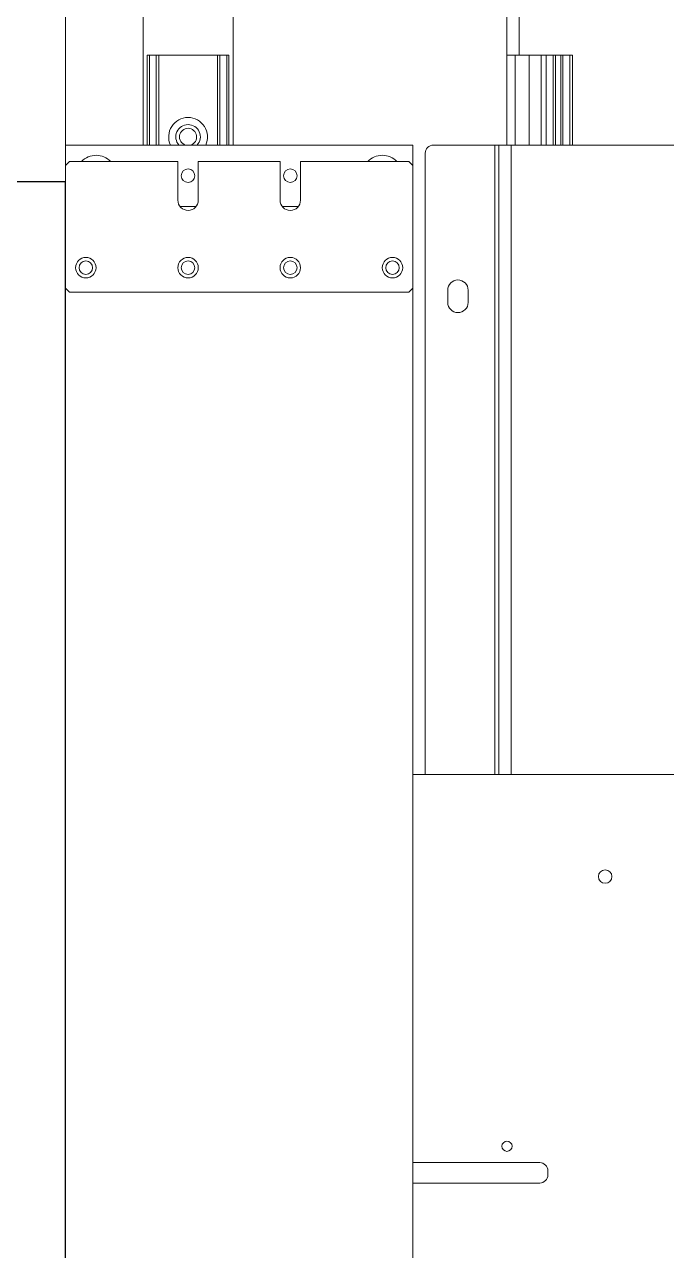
# Model space of a CAD drawing. Extents: x 500 to 100500, y -14500 to 21140.
# Drawn here: x 5820.1 to 5977.1, y 9429.5 to 9729.5 of the extents above; entities that cross this region are included whole.
import ezdxf

# ---------------------------------------------------------------- set-up
doc = ezdxf.new("R2010")
doc.units = 0
doc.linetypes.add('SLD-Solid', pattern=[0])
doc.layers.add('D', color=7, linetype='CONTINUOUS')
doc.layers.add('M06SMMF-001B', color=7, linetype='CONTINUOUS')
doc.layers.add('MODEL', color=7, linetype='SLD-Solid', lineweight=15)

# ---------------------------------------------------------------- blocks, each defined once
blk = doc.blocks.new('KA$C03f0ad08')
at = {"layer": 'MODEL', "color": 4}
for p, q in [((111, 1755.6), (111, 1715.6)), ((0, 1735.6), (0, 1693.6)), ((19, 1693.6), (19, 1735.6)), ((41, 1735.6), (41, 1693.6)), ((108, 1693.6), (108, 1735.6)), ((20, 1693.6), (20, 1715.6)), ((20, 1715.6), (20.53, 1715.6)), ((20, 1693.6), (20, 1715.6)), ((20, 1715.6), (20, 1715.6)), ((20.53, 1693.6), (20.53, 1715.6)), ((20.53, 1715.6), (22.23, 1715.6)), ((22.23, 1693.6), (22.23, 1715.6)), ((22.23, 1715.6), (22.84, 1715.6)), ((22.84, 1693.6), (22.84, 1715.6)), ((22.84, 1715.6), (37.16, 1715.6)), ((37.16, 1693.6), (37.16, 1715.6)), ((37.16, 1715.6), (37.77, 1715.6)), ((37.77, 1693.6), (37.77, 1715.6)), ((37.77, 1715.6), (39.47, 1715.6)), ((39.47, 1693.6), (39.47, 1715.6)), ((39.47, 1715.6), (40, 1715.6)), ((40, 1693.6), (40, 1715.6)), ((108, 1715.6), (110, 1715.6)), ((110, 1693.6), (110, 1715.6)), ((110, 1715.6), (113.45, 1715.6)), ((113.45, 1693.6), (113.45, 1715.6)), ((113.45, 1715.6), (116.38, 1715.6)), ((116.38, 1693.6), (116.38, 1715.6)), ((116.38, 1715.6), (117.6, 1715.6)), ((117.6, 1693.6), (117.6, 1715.6)), ((117.6, 1715.6), (119.31, 1715.6)), ((119.31, 1693.6), (119.31, 1715.6)), ((119.31, 1715.6), (119.83, 1715.6)), ((119.83, 1693.6), (119.83, 1715.6)), ((119.83, 1715.6), (121.16, 1715.6)), ((121.16, 1693.6), (121.16, 1715.6)), ((121.16, 1715.6), (121.69, 1715.6)), ((121.69, 1693.6), (121.69, 1715.6)), ((121.69, 1715.6), (123.39, 1715.6)), ((123.39, 1693.6), (123.39, 1715.6)), ((123.39, 1715.6), (124, 1715.6)), ((124, 1693.6), (124, 1715.6)), ((0, 1688.6), (0, 1693.6)), ((85, 1693.6), (0, 1693.6)), ((85, 1688.6), (85, 1693.6)), ((90, 1693.6), (105, 1693.6)), ((105, 1693.6), (106, 1693.6)), ((105, 1693.6), (105, 1539.6)), ((106, 1693.6), (106, 1539.6)), ((106, 1693.6), (109, 1693.6)), ((109, 1693.6), (176, 1693.6)), ((109, 1693.6), (109, 1539.6)), ((1, 1689.6), (0, 1688.6)), ((27.5, 1689.6), (1, 1689.6)), ((27.5, 1689.6), (27.5, 1680.1)), ((32.5, 1680.1), (32.5, 1689.6)), ((52.5, 1689.6), (32.5, 1689.6)), ((52.5, 1689.6), (52.5, 1680.1)), ((57.5, 1680.1), (57.5, 1689.6)), ((84, 1689.6), (57.5, 1689.6)), ((85, 1688.6), (84, 1689.6)), ((88, 1691.6), (88, 1539.6)), ((0, 1658.6), (0, 1688.6)), ((85, 1658.6), (85, 1688.6)), ((32, 1678.6), (28, 1678.6)), ((57, 1678.6), (53, 1678.6)), ((0, 155.6), (0, 1658.6)), ((0, 1658.6), (1, 1657.6)), ((84, 1657.6), (1, 1657.6)), ((84, 1657.6), (85, 1658.6)), ((85, 155.6), (85, 1658.6)), ((93.5, 1658.1), (93.5, 1655.1)), ((98.5, 1655.1), (98.5, 1658.1)), ((85, 1539.6), (188, 1539.6)), ((116, 1444.6), (85, 1444.6)), ((118, 1441.6), (118, 1442.6)), ((85, 1439.6), (116, 1439.6))]:
    blk.add_line(p, q, dxfattribs=at)
for centre, radius in [((30, 1686.1), 1.65), ((55, 1686.1), 1.65), ((5, 1663.6), 2.5), ((5, 1663.6), 1.65), ((30, 1663.6), 2.5), ((30, 1663.6), 1.65), ((55, 1663.6), 2.5), ((55, 1663.6), 1.65), ((80, 1663.6), 2.5), ((80, 1663.6), 1.65), ((132, 1514.6), 1.65), ((108, 1448.6), 1.25)]:
    blk.add_circle(centre, radius, dxfattribs=at)
for centre, radius, start, end in [((30, 1695.6), 4.75, 90, 204.9011), ((30, 1695.6), 3, 90, 221.8103), ((30, 1695.6), 4.75, 335.0989, 90), ((30, 1695.6), 3, 318.1897, 90), ((30, 1695.6), 2.1, 287.7528, 252.2472), ((90, 1691.6), 2, 90, 180), ((7.5, 1686.1), 5, 90, 135.573), ((7.5, 1686.1), 5, 44.427, 90), ((77.5, 1686.1), 5, 90, 135.573), ((77.5, 1686.1), 5, 44.427, 90), ((30, 1680.1), 2.5, 180, 0), ((55, 1680.1), 2.5, 180, 0), ((96, 1658.1), 2.5, 0, 180), ((96, 1655.1), 2.5, 180, 0), ((116, 1442.6), 2, 0, 90), ((116, 1441.6), 2, 270, 0)]:
    blk.add_arc(centre, radius, start, end, dxfattribs=at)

msp = doc.modelspace()

# ---------------------------------------------------------------- linework, layer by layer
at = {"layer": 'D', "color": 4, "elevation": -10.47}
msp.add_lwpolyline([(5830.08, 9690.96), (5810.08, 9690.96), (5810.08, 8152.96), (5830.08, 8152.96)], close=True, dxfattribs=at)

# ---------------------------------------------------------------- block references
at = {"layer": 'M06SMMF-001B'}
msp.add_blockref('KA$C03f0ad08', (5830.08, 8006.36, -10.47), dxfattribs=at)

doc.saveas('drawing.dxf')
